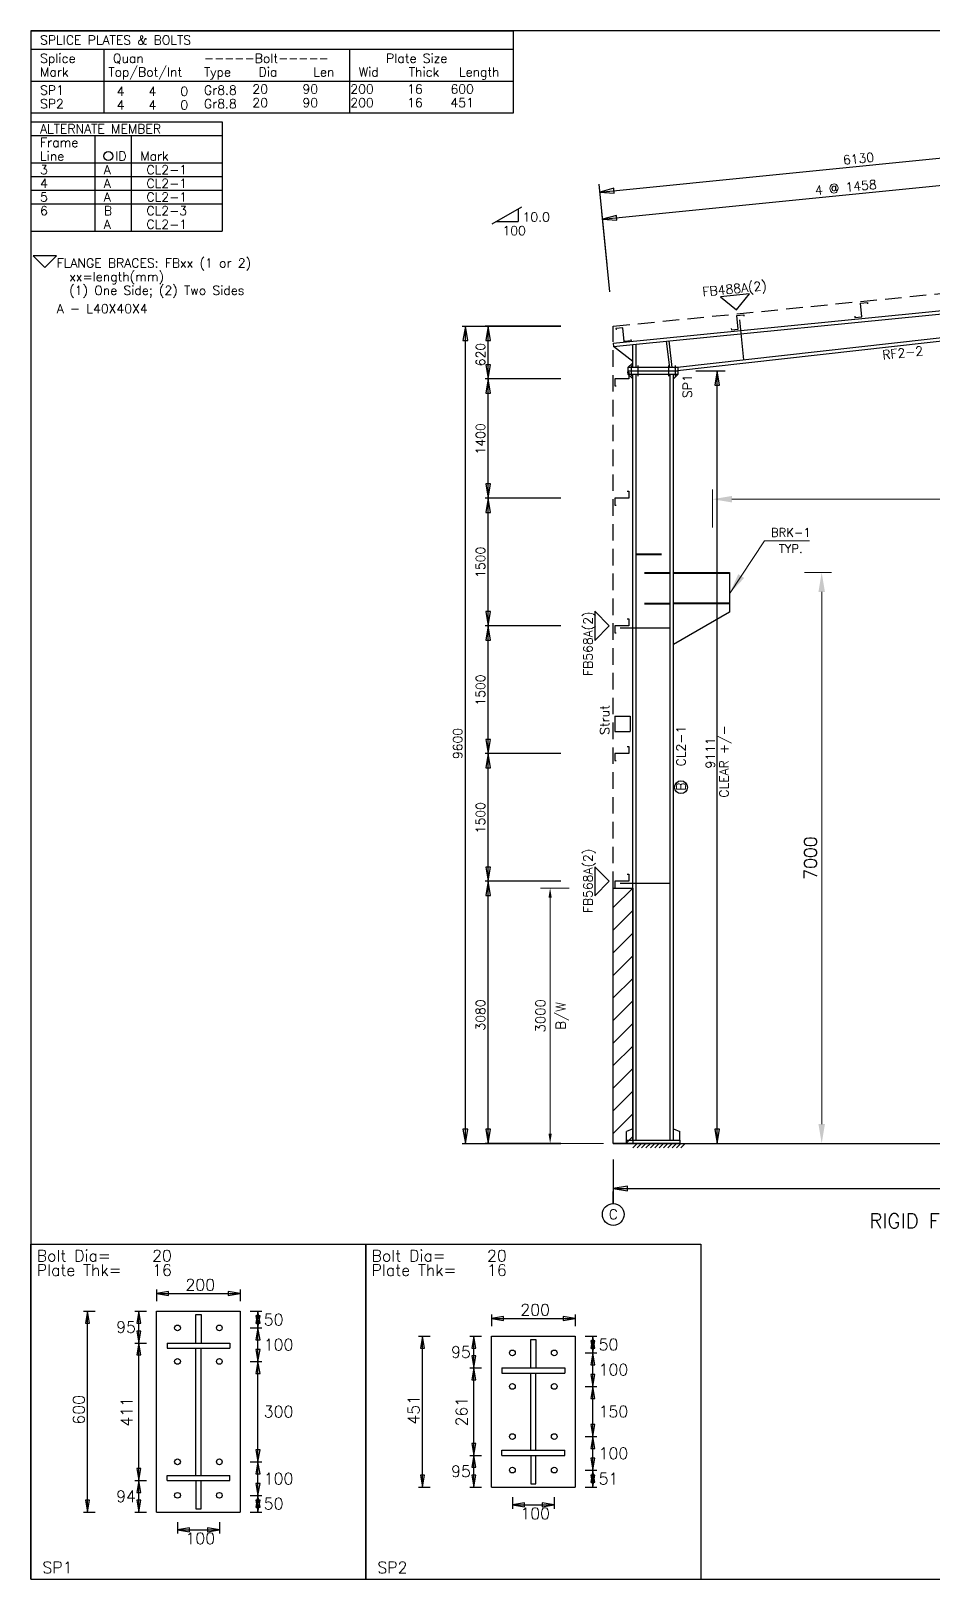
# Model space of a CAD drawing. Extents: x 0 to 25715, y 0 to 18184.
# Drawn here: x 0 to 10580, y 0 to 18184 of the extents above; entities that cross this region are included whole.
import ezdxf
from ezdxf.enums import TextEntityAlignment as Align

# ---------------------------------------------------------------- set-up
doc = ezdxf.new("R2010")
doc.units = 0
doc.header["$MEASUREMENT"] = 0
doc.linetypes.add('CONTIN', pattern=[0])
doc.linetypes.add('DASHED', pattern=[291.58, 194.39, -97.19])
doc.layers.get('0').update_dxf_attribs({"linetype": 'CONTIN'})
doc.layers.get('Defpoints').update_dxf_attribs({"linetype": 'CONTINUOUS'})
for name, color, linetype in [('1', 7, 'CONTIN'), ('10', 10, 'CONTIN'), ('11', 7, 'CONTIN'), ('12', 6, 'CONTIN'), ('13', 1, 'CONTIN'), ('14', 7, 'CONTIN'), ('15', 7, 'CONTIN'), ('2', 6, 'CONTIN'), ('22', 7, 'CONTIN'), ('26', 7, 'CONTIN'), ('3', 7, 'CONTIN'), ('5', 5, 'DASHED')]:
    doc.layers.add(name, color=color, linetype=linetype)
doc.styles.add('SIMPLEX', font='SIMPLEX')
doc.dimstyles.new('FOR D', dxfattribs={"dimscale": 114, "dimtxt": 2, "dimasz": 2, "dimexe": 1, "dimexo": 1, "dimgap": 1, "dimtad": 1, "dimdec": 0, "dimzin": 0, "dimdsep": 46, "dimtxsty": 'SIMPLEX', "dimcen": 1, "dimclrd": 6, "dimclre": 6, "dimclrt": 7, "dimadec": 0, "dimazin": 0, "dimtfac": 1, "dimtdec": 0, "dimtofl": 0, "dimtmove": 0, "dimatfit": 3, "dimfxl": 1, "dimtolj": 1, "dimtzin": 0, "dimlwd": 0, "dimlwe": 0, "dimarcsym": 1})
doc.dimstyles.new('FOR PLAN', dxfattribs={"dimscale": 115, "dimtxt": 2, "dimasz": 2, "dimexe": 1.5, "dimexo": 0.75, "dimgap": 0.9, "dimtad": 1, "dimdec": 0, "dimzin": 0, "dimdsep": 46, "dimtxsty": 'SIMPLEX', "dimcen": 0.09, "dimclrd": 6, "dimclre": 6, "dimclrt": 7, "dimadec": 0, "dimazin": 0, "dimtfac": 1, "dimtdec": 0, "dimtmove": 0, "dimatfit": 3, "dimfxl": 1, "dimtolj": 1, "dimtzin": 0, "dimlwd": 0, "dimlwe": 0, "dimarcsym": 0})

# ---------------------------------------------------------------- blocks, each defined once
blk = doc.blocks.new('ARROWF')
for p, q in [((0, 0), (-167, 28)), ((-167, 28), (-167, -28)), ((-167, -28), (0, 0))]:
    blk.add_line(p, q)
blk = doc.blocks.new('EPBLK1')
for p, q in [((0, 0), (0, 1555.11536)), ((0, 1555.11536), (1555.11536, 1555.11536)), ((1555.11536, 1555.11536), (1555.11536, 0)), ((583.168274, 311.023071), (583.168274, 1244.09229)), ((583.168274, 1244.09229), (971.947083, 1244.09229)), ((765.408325, 1096.35632), (765.408325, 1228.29224)), ((765.408325, 1228.29224), (789.707031, 1228.29224)), ((789.707031, 1228.29224), (789.707031, 1096.35632)), ((971.947083, 1244.09229), (971.947083, 311.023071)), ((631.765625, 1096.35632), (923.349731, 1096.35632)), ((631.765625, 1096.35632), (631.765625, 1072.05762)), ((923.349731, 1096.35632), (923.349731, 1072.05762)), ((631.765625, 1072.05762), (923.349731, 1072.05762)), ((765.408325, 481.502594), (765.408325, 1072.05762)), ((789.707031, 481.502594), (789.707031, 1072.05762)), ((631.765625, 481.502594), (923.349731, 481.502594)), ((631.765625, 457.203918), (631.765625, 481.502594)), ((631.765625, 457.203918), (923.349731, 457.203918)), ((765.408325, 457.203918), (765.408325, 326.823059)), ((789.707031, 326.823059), (789.707031, 457.203918)), ((923.349731, 457.203918), (923.349731, 481.502594)), ((583.168274, 311.023071), (971.947083, 311.023071)), ((765.408325, 326.823059), (789.707031, 326.823059)), ((0, 0), (1555.11536, 0))]:
    blk.add_line(p, q)
for centre in [(680.363037, 1166.33655), (874.75238, 1166.33655), (680.363037, 1010.82489), (874.75238, 1010.82489), (680.363037, 544.290344), (874.75238, 544.290344), (680.363037, 388.778839), (874.75238, 388.778839)]:
    blk.add_circle(centre, 13.364273)
at = {"layer": '2'}
for p, q in [((583.168274, 1344.20276), (583.168274, 1290.74573)), ((583.168274, 1326.38379), (971.947083, 1326.38379)), ((971.947083, 1344.20276), (971.947083, 1290.74573)), ((244.606674, 1244.09229), (298.063782, 1244.09229)), ((262.42572, 311.023071), (262.42572, 1244.09229)), ((483.05777, 1244.09229), (536.514832, 1244.09229)), ((500.87677, 1096.35632), (500.87677, 1244.09229)), ((1018.60059, 1244.09229), (1072.05762, 1244.09229)), ((1054.23853, 1166.33655), (1054.23853, 1244.09229)), ((1018.60059, 1166.33655), (1072.05762, 1166.33655)), ((1018.60059, 1166.33655), (1072.05762, 1166.33655)), ((1054.23853, 1010.82489), (1054.23853, 1166.33655)), ((483.05777, 1096.35632), (536.514832, 1096.35632)), ((483.05777, 1096.35632), (536.514832, 1096.35632)), ((500.87677, 457.203857), (500.87677, 1096.35632)), ((1018.60059, 1010.82489), (1072.05762, 1010.82489)), ((1018.60059, 1010.82489), (1072.05762, 1010.82489)), ((1054.23853, 544.290344), (1054.23853, 1010.82489)), ((1018.60059, 544.290344), (1072.05762, 544.290344)), ((1018.60059, 544.290344), (1072.05762, 544.290344)), ((1054.23853, 388.778839), (1054.23853, 544.290344)), ((483.05777, 457.203857), (536.514832, 457.203857)), ((483.05777, 457.203857), (536.514832, 457.203857)), ((500.87677, 311.023071), (500.87677, 457.203857)), ((1018.60059, 388.778839), (1072.05762, 388.778839)), ((1018.60059, 388.778839), (1072.05762, 388.778839)), ((1054.23853, 311.023071), (1054.23853, 388.778839)), ((244.606674, 311.023071), (298.063782, 311.023071)), ((483.05777, 311.023071), (536.514832, 311.023071)), ((1018.60059, 311.023071), (1072.05762, 311.023071)), ((680.363037, 264.369629), (680.363037, 210.912506)), ((680.363037, 228.731552), (874.752319, 228.731552)), ((874.752319, 264.369629), (874.752319, 210.912506))]:
    blk.add_line(p, q, dxfattribs=at)
at = {"layer": '2', "xscale": 0.333, "yscale": 0.333, "zscale": 0.333}
for p, rotation in [((583.168274, 1326.38379), 180), ((262.42572, 1244.09229), 90), ((500.87677, 1244.09229), 89.99998470000001), ((1054.23853, 1244.09229), 89.99998470000001), ((500.87677, 1096.35632), 270), ((1054.23853, 1166.33655), 89.99998470000001), ((1054.23853, 1166.33655), 270), ((500.87677, 1096.35632), 89.99998470000001), ((1054.23853, 1010.82489), 89.99998470000001), ((1054.23853, 1010.82489), 270), ((1054.23853, 544.290344), 270), ((500.87677, 457.203857), 270), ((1054.23853, 544.290344), 89.99998470000001), ((500.87677, 457.203857), 89.99998470000001), ((1054.23853, 388.778839), 270), ((262.42572, 311.023071), 270), ((500.87677, 311.023071), 270), ((1054.23853, 388.778839), 89.99998470000001), ((1054.23853, 311.023071), 270), ((680.363037, 228.731552), 180)]:
    blk.add_blockref('ARROWF', p, dxfattribs=dict(at, rotation=rotation))
for p in [(971.947083, 1326.38379), (874.752319, 228.731552)]:
    blk.add_blockref('ARROWF', p, dxfattribs=at)
at = {"layer": '11', "style": 'SIMPLEX'}
for s, p in [('Bolt Dia=', (26.728546, 1474.92981)), ('20', (562.569458, 1474.92981)), ('Plate Thk=', (26.728546, 1408.10828)), ('16', (562.569458, 1408.10828)), ('200', (717.418396, 1339.74805)), ('50', (1080.96704, 1178.48584)), ('100', (1080.96704, 1061.85217)), ('300', (1080.96704, 750.829102)), ('100', (1080.96704, 439.80603)), ('50', (1080.96704, 323.172394)), ('100', (717.418396, 161.910187)), ('SP1', (53.457092, 26.728546))]:
    blk.add_text(s, height=53.4570923, dxfattribs=at).set_placement(p)
for s, p in [('95', (487.512543, 1170.22424)), ('94', (487.512543, 384.113464))]:
    blk.add_text(s, height=53.4570923, dxfattribs=at).set_placement(p, align=Align.MIDDLE_RIGHT)
blk.add_text('600', height=53.4570923, rotation=90, dxfattribs=at).set_placement((249.061447, 717.418396))
blk.add_text('411', height=53.4570923, rotation=90, dxfattribs=at).set_placement((487.512543, 776.78009), align=Align.BOTTOM_CENTER)
blk = doc.blocks.new('EPBLK2')
for p, q in [((0, 0), (0, 1555.11536)), ((0, 1555.11536), (1555.11536, 1555.11536)), ((1555.11536, 1555.11536), (1555.11536, 0)), ((583.168274, 426.933624), (583.168274, 1128.18164)), ((583.168274, 1128.18164), (971.947083, 1128.18164)), ((765.408325, 980.492371), (765.408325, 1112.38171)), ((765.408325, 1112.38171), (789.707031, 1112.38171)), ((789.707031, 1112.38171), (789.707031, 980.492371)), ((971.947083, 1128.18164), (971.947083, 426.933624)), ((631.765625, 980.492371), (923.349731, 980.492371)), ((631.765625, 980.492371), (631.765625, 956.193665)), ((631.765625, 956.193665), (923.349731, 956.193665)), ((765.408325, 598.92157), (765.408325, 956.193665)), ((789.707031, 598.92157), (789.707031, 956.193665)), ((923.349731, 980.492371), (923.349731, 956.193665)), ((631.765625, 598.92157), (923.349731, 598.92157)), ((631.765625, 574.622925), (631.765625, 598.92157)), ((923.349731, 574.622925), (923.349731, 598.92157)), ((631.765625, 574.622925), (923.349731, 574.622925)), ((765.408325, 574.622803), (765.408325, 442.733582)), ((789.707031, 442.733582), (789.707031, 574.622803)), ((765.408325, 442.733582), (789.707031, 442.733582)), ((583.168274, 426.933624), (971.947083, 426.933624)), ((0, 0), (1555.11536, 0))]:
    blk.add_line(p, q)
for centre in [(680.363037, 1050.42603), (874.75238, 1050.42603), (680.363037, 894.914429), (874.75238, 894.914429), (680.363037, 661.647156), (874.75238, 661.647156), (680.363037, 506.13562), (874.75238, 506.13562)]:
    blk.add_circle(centre, 13.364273)
at = {"layer": '2'}
for p, q in [((583.168274, 1228.29224), (583.168274, 1174.83521)), ((971.947083, 1228.29224), (971.947083, 1174.83521)), ((583.168274, 1210.47314), (971.947083, 1210.47314)), ((244.606674, 1128.18164), (298.063782, 1128.18164)), ((262.42572, 426.933624), (262.42572, 1128.18164)), ((483.05777, 1128.18164), (536.514832, 1128.18164)), ((500.87677, 980.492493), (500.87677, 1128.18164)), ((1018.60059, 1128.18164), (1072.05762, 1128.18164)), ((1054.23853, 1050.42603), (1054.23853, 1128.18164)), ((1018.60059, 1050.42603), (1072.05762, 1050.42603)), ((1018.60059, 1050.42603), (1072.05762, 1050.42603)), ((1054.23853, 894.914429), (1054.23853, 1050.42603)), ((483.05777, 980.492493), (536.514832, 980.492493)), ((483.05777, 980.492493), (536.514832, 980.492493)), ((500.87677, 574.622864), (500.87677, 980.492493)), ((1018.60059, 894.914429), (1072.05762, 894.914429)), ((1018.60059, 894.914429), (1072.05762, 894.914429)), ((1054.23853, 661.647156), (1054.23853, 894.914429)), ((1018.60059, 661.647156), (1072.05762, 661.647156)), ((1018.60059, 661.647156), (1072.05762, 661.647156)), ((1054.23853, 506.13562), (1054.23853, 661.647156)), ((483.05777, 574.622864), (536.514832, 574.622864)), ((483.05777, 574.622864), (536.514832, 574.622864)), ((500.87677, 426.933624), (500.87677, 574.622864)), ((1018.60059, 506.13562), (1072.05762, 506.13562)), ((1018.60059, 506.13562), (1072.05762, 506.13562)), ((1054.23853, 426.933624), (1054.23853, 506.13562)), ((244.606674, 426.933624), (298.063782, 426.933624)), ((483.05777, 426.933624), (536.514832, 426.933624)), ((680.363037, 380.280182), (680.363037, 326.823059)), ((874.752319, 380.280182), (874.752319, 326.823059)), ((1018.60059, 426.933624), (1072.05762, 426.933624)), ((680.363037, 344.64212), (874.752319, 344.64212))]:
    blk.add_line(p, q, dxfattribs=at)
at = {"layer": '2', "xscale": 0.333, "yscale": 0.333, "zscale": 0.333}
for p, rotation in [((583.168274, 1210.47314), 180), ((262.42572, 1128.18164), 90), ((500.87677, 1128.18164), 89.99998470000001), ((1054.23853, 1128.18164), 89.99998470000001), ((1054.23853, 1050.42603), 270), ((500.87677, 980.492493), 270), ((1054.23853, 1050.42603), 89.99998470000001), ((500.87677, 980.492493), 89.99998470000001), ((1054.23853, 894.914429), 270), ((1054.23853, 894.914429), 89.99998470000001), ((1054.23853, 661.647156), 89.99998470000001), ((1054.23853, 661.647156), 270), ((500.87677, 574.622864), 270), ((500.87677, 574.622864), 89.99998470000001), ((1054.23853, 506.13562), 89.99998470000001), ((1054.23853, 506.13562), 270), ((262.42572, 426.933624), 270), ((500.87677, 426.933624), 270), ((1054.23853, 426.933624), 270), ((680.363037, 344.64212), 180)]:
    blk.add_blockref('ARROWF', p, dxfattribs=dict(at, rotation=rotation))
for p in [(971.947083, 1210.47314), (874.752319, 344.64212)]:
    blk.add_blockref('ARROWF', p, dxfattribs=at)
at = {"layer": '11', "style": 'SIMPLEX'}
for s, p in [('Bolt Dia=', (26.728546, 1474.92981)), ('20', (562.569458, 1474.92981)), ('Plate Thk=', (26.728546, 1408.10828)), ('16', (562.569458, 1408.10828)), ('200', (717.418396, 1223.83752)), ('50', (1080.96704, 1062.57532)), ('100', (1080.96704, 945.941772)), ('150', (1080.96704, 751.552246)), ('100', (1080.96704, 557.162842)), ('51', (1080.96704, 439.80603)), ('100', (717.418396, 277.82074)), ('SP2', (53.457092, 26.728546))]:
    blk.add_text(s, height=53.4570923, dxfattribs=at).set_placement(p)
for p in [(487.512543, 1054.33704), (487.512543, 500.778229)]:
    blk.add_text('95', height=53.4570923, dxfattribs=at).set_placement(p, align=Align.MIDDLE_RIGHT)
blk.add_text('451', height=53.4570923, rotation=90, dxfattribs=at).set_placement((249.061447, 717.418396))
blk.add_text('261', height=53.4570923, rotation=90, dxfattribs=at).set_placement((487.512543, 777.557678), align=Align.BOTTOM_CENTER)
blk = doc.blocks.new('RF2BLT1', base_point=(0, 22.86))
at = {"layer": '3'}
for p, q in [((0, 22.86), (134.62, 22.86)), ((0, 22.86), (0, 0)), ((134.62, 0), (134.62, 22.86)), ((0, 17.78), (134.62, 17.78)), ((20.32, 17.78), (20.32, 0)), ((88.9, 17.78), (88.9, 0)), ((0, 8.89), (134.62, 8.89)), ((0, 0), (134.62, 0)), ((0, 0), (134.62, 0))]:
    blk.add_line(p, q, dxfattribs=at)
at = {"layer": '1', "style": 'SIMPLEX'}
for s, p in [('SPLICE PLATES & BOLTS', (2.54, 19.05)), ('Splice', (2.54, 13.97)), ('Top/Bot/Int', (21.59, 10.16)), ('Quan', (22.86, 13.97)), ('-----Bolt-----', (48.26, 13.97)), ('Plate Size', (99.06, 13.97)), ('Mark', (2.54, 10.16)), ('Type', (48.26, 10.16)), ('Dia', (63.5, 10.16)), ('Len', (78.74, 10.16)), ('Wid', (91.44, 10.16)), ('Thick', (105.41, 10.16)), ('Length', (119.38, 10.16)), ('SP1', (2.54, 5.08)), ('   4', (18.23, 4.75)), ('   4', (27.12, 4.75)), ('   0', (36.01, 4.75)), ('Gr8.8', (48.26, 5.08)), ('        20', (46.62, 5.37)), ('        90', (60.59, 5.37)), ('       200', (75.83, 5.37)), ('        16', (89.8, 5.37)), ('       600', (103.77, 5.37)), ('SP2', (2.54, 1.27)), ('   4', (18.23, 0.94)), ('   4', (27.12, 0.94)), ('   0', (36.01, 0.94)), ('Gr8.8', (48.26, 1.27)), ('        20', (46.62, 1.56)), ('        90', (60.59, 1.56)), ('       200', (75.83, 1.56)), ('        16', (89.8, 1.56)), ('       451', (103.77, 1.56))]:
    blk.add_text(s, height=2.54, dxfattribs=at).set_placement(p)
blk = doc.blocks.new('RF2ID')
for p, q in [((0, 0), (2245.19775, 0)), ((0, 0), (0, -1282.9703)), ((2245.19775, 0), (2245.19775, -1282.9703)), ((0, -160.37128), (2245.19775, -160.37128)), ((0, -160.37128), (2245.19775, -160.37128)), ((748.399292, -160.37128), (748.399292, -1282.9703)), ((1176.05603, -160.37128), (1176.05603, -1282.9703)), ((0, -481.11383), (2245.19775, -481.11383)), ((0, -481.11383), (2245.19775, -481.11383)), ((0, -641.48511), (2245.19775, -641.48511)), ((0, -801.85638), (2245.19775, -801.85638)), ((0, -962.22766), (2245.19775, -962.22766)), ((0, -1282.9703), (2245.19775, -1282.9703)), ((0, -1282.9703), (2245.19775, -1282.9703)), ((0, -1282.9703), (2245.19775, -1282.9703))]:
    blk.add_line(p, q)
at = {"layer": '14'}
blk.add_circle((908.770569, -400.92819), 53.457092, dxfattribs=at)
at = {"layer": '14', "style": 'SIMPLEX'}
for s, p in [('ALTERNATE MEMBER', (106.914185, -133.64273)), ('Frame', (106.914185, -294.01401)), ('Line', (106.914185, -454.38528)), ('ID', (988.956177, -454.38528)), ('Mark', (1282.97021, -454.38528))]:
    blk.add_text(s, height=106.914185, dxfattribs=at).set_placement(p)
at = {"layer": '26', "style": 'SIMPLEX'}
for s, p in [('3', (106.914185, -614.75653)), ('A', (855.313477, -614.75653)), (' CL2-1', (1282.97021, -614.75653)), ('4', (106.914185, -775.12787)), ('A', (855.313477, -775.12787)), (' CL2-1', (1282.97021, -775.12787)), ('5', (106.914185, -935.49921)), ('A', (855.313477, -935.49921)), (' CL2-1', (1282.97021, -935.49921)), ('6', (106.914185, -1095.8705)), ('B', (855.313477, -1095.8705)), (' CL2-3', (1282.97021, -1095.8705)), ('A', (855.313477, -1256.2418)), (' CL2-1', (1282.97021, -1256.2418))]:
    blk.add_text(s, height=106.914185, dxfattribs=at).set_placement(p)
blk = doc.blocks.new('MARKER')
for p, q in [((171.062698, 171.062698), (-171.0627, 171.062698)), ((-171.0627, 171.062698), (0, 0)), ((0, 0), (171.062698, 171.062698))]:
    blk.add_line(p, q)
blk = doc.blocks.new('RF2FBR')
at = {"xscale": 0.8, "yscale": 0.8, "zscale": 0.8}
blk.add_blockref('MARKER', (163.578705, -320.74255), dxfattribs=at)
at = {"layer": '14', "style": 'SIMPLEX'}
for s, p in [('FLANGE BRACES: FBxx (1 or 2)', (302.567139, -320.74255)), ('  xx=length(mm)', (302.567139, -481.11383)), ('  (1) One Side; (2) Two Sides', (302.567139, -641.48511)), ('A - L40X40X4', (302.567139, -855.31342))]:
    blk.add_text(s, height=106.914185, dxfattribs=at).set_placement(p)
blk = doc.blocks.new('ZCOL')
for p, q in [((10.2, 0), (0, 0)), ((0, 0), (0, -25.4)), ((10.2, -2.5), (10.2, 0)), ((-10.2, -25.4), (-10.2, -22.9)), ((0, -25.4), (-10.2, -25.4))]:
    blk.add_line(p, q)
blk = doc.blocks.new('*D36')
at = {"color": 6, "linetype": 'Continuous', "lineweight": 0}
for p, q in [((6318, 8116), (5982, 8116)), ((6096, 8002), (6096, 5230)), ((6723, 5116), (5982, 5116))]:
    blk.add_line(p, q, dxfattribs=at)
at = {"color": 6, "linetype": 'Continuous'}
for points in [[(6115, 8002), (6077, 8002), (6096, 8116)], [(6077, 5230), (6115, 5230), (6096, 5116)]]:
    blk.add_solid(points, dxfattribs=at)
at = {"layer": 'Defpoints', "color": 0, "linetype": 'Continuous'}
for p in [(6432, 8116), (6096, 5116), (6837, 5116)]:
    blk.add_point(p, dxfattribs=at)
at = {"color": 7, "linetype": 'Continuous', "char_height": 114, "attachment_point": 5, "rotation": 90, "style": 'SIMPLEX'}
for s, insert in [('\\A1;3000 ', (5982, 6616)), ('B/W', (6240, 6616))]:
    blk.add_mtext(s, dxfattribs=dict(at, insert=insert))
blk = doc.blocks.new('*D38')
at = {"color": 6, "linetype": 'Continuous', "lineweight": 0}
for p, q in [((8002, 12350), (8002, 12798)), ((17873, 12350), (17873, 12798)), ((8230, 12684), (17645, 12684))]:
    blk.add_line(p, q, dxfattribs=at)
at = {"color": 6, "linetype": 'Continuous'}
for points in [[(8230, 12722), (8230, 12646), (8002, 12684)], [(17645, 12646), (17645, 12722), (17873, 12684)]]:
    blk.add_solid(points, dxfattribs=at)
at = {"layer": 'Defpoints', "color": 0, "linetype": 'Continuous'}
for p in [(17873, 12684), (8002, 12236), (17873, 12236)]:
    blk.add_point(p, dxfattribs=at)
at = {"color": 7, "linetype": 'Continuous', "insert": (12937, 12828), "char_height": 114, "attachment_point": 5, "style": 'SIMPLEX'}
blk.add_mtext('\\A1;17600 CRANE SPAN +/-(FUTURE PROVISION)', dxfattribs=at)
blk = doc.blocks.new('*D40')
at = {"color": 6, "linetype": 'Continuous', "lineweight": 0}
for p, q in [((9081, 11822), (9399, 11822)), ((9285, 11594), (9285, 5344)), ((9215, 5116), (9399, 5116))]:
    blk.add_line(p, q, dxfattribs=at)
at = {"color": 6, "linetype": 'Continuous'}
for points in [[(9323, 11594), (9247, 11594), (9285, 11822)], [(9247, 5344), (9323, 5344), (9285, 5116)]]:
    blk.add_solid(points, dxfattribs=at)
at = {"layer": 'Defpoints', "color": 0, "linetype": 'Continuous'}
for p in [(8967, 11822), (9101, 5116), (9285, 5116)]:
    blk.add_point(p, dxfattribs=at)
at = {"color": 7, "linetype": 'Continuous', "insert": (9154, 8469), "char_height": 148.2, "attachment_point": 5, "rotation": 90, "style": 'SIMPLEX'}
blk.add_mtext('\\A1;7000', dxfattribs=at)

msp = doc.modelspace()

# ---------------------------------------------------------------- hatches: boundary and pattern name
at = {"linetype": 'Continuous'}
h = msp.add_hatch(dxfattribs=at)
h.set_pattern_fill('ANSI31', color=1, scale=1500)
h.set_pattern_definition([(45, (-419.6, -165.93), (-132.5825, 132.5825), [])])
h.paths.add_polyline_path([(18807.4, 8116), (18807.4, 5116), (19037.4, 5116), (19037.4, 8116)])
h.paths.add_polyline_path([(6837.4, 8116), (6837.4, 5116), (7067.4, 5116), (7067.4, 8116)])

# ---------------------------------------------------------------- linework, layer by layer
msp.add_lwpolyline([(6837.4, 8116), (7067.4, 8116), (7067.4, 5116), (6837.4, 5116)], close=True, dxfattribs=at)
at = {"layer": '1'}
for p, q in [((6837.4, 14515), (12899.3, 15121.2)), ((7105.5, 14503.5), (12899.3, 15082.9)), ((7556.3, 14229.9), (12899.3, 14831.2)), ((7556.3, 14191.6), (12899.3, 14792.9)), ((8318.1, 14792.3), (8365.3, 14320.9)), ((6837.4, 14515), (6841.2, 14477.1)), ((6841.2, 14477.1), (7105.5, 14503.5)), ((7067.4, 14300.3), (6841.2, 14477.1)), ((7067.4, 14229.9), (7067.4, 14499.7)), ((7105.5, 14229.9), (7105.5, 14503.5)), ((7463.7, 14539.4), (7489, 14542.4)), ((7501, 14229.6), (7463.7, 14539.4)), ((7489, 14542.4), (7526.2, 14232.7)), ((7600.8, 14229.9), (7010.3, 14229.9)), ((7010.3, 14229.9), (7010.3, 14153.7)), ((7010.3, 14191.8), (7600.8, 14191.8)), ((7048.4, 14255.3), (7048.4, 14128.3)), ((7124.6, 14255.3), (7124.6, 14128.3)), ((7486.5, 14255.3), (7486.5, 14128.3)), ((7562.7, 14255.3), (7562.7, 14128.3)), ((7600.8, 14153.7), (7600.8, 14229.9)), ((7010.3, 14153.7), (7600.8, 14153.7)), ((7067.4, 5154.1), (7067.4, 14153.7)), ((7105.5, 5154.1), (7105.5, 14153.7)), ((7505.5, 5154.1), (7505.5, 14153.7)), ((7543.6, 5154.1), (7543.6, 14153.7)), ((7105.5, 12042.2), (7405.5, 12042.2)), ((7105.5, 12042.2), (7405.5, 12042.2)), ((7105.5, 12036.2), (7405.5, 12036.2)), ((7105.5, 12036.2), (7405.5, 12036.2)), ((7205.5, 11822.2), (7505.5, 11822.2)), ((7205.5, 11822.2), (7505.5, 11822.2)), ((7543.6, 11822.2), (8201.6, 11822.2)), ((7543.6, 11822.2), (8201.6, 11822.2)), ((8201.6, 11822.2), (8201.6, 11456.2)), ((7205.5, 11816.2), (7505.5, 11816.2)), ((7205.5, 11816.2), (7505.5, 11816.2)), ((7543.6, 11814.2), (8201.6, 11814.2)), ((7543.6, 11814.2), (8201.6, 11814.2)), ((7205.5, 11462.2), (7505.5, 11462.2)), ((7205.5, 11462.2), (7505.5, 11462.2)), ((7205.5, 11456.2), (7505.5, 11456.2)), ((7205.5, 11456.2), (7505.5, 11456.2)), ((8201.6, 11464.2), (7543.6, 11464.2)), ((8201.6, 11464.2), (7543.6, 11464.2)), ((8201.6, 11456.2), (7543.6, 11456.2)), ((8201.6, 11456.2), (7543.6, 11456.2)), ((8201.6, 11456.2), (8201.6, 11356.2)), ((8201.6, 11356.2), (7543.6, 10976.3)), ((6917.9, 11172.7), (7505.5, 11172.7)), ((6917.9, 8172.7), (7505.5, 8172.7)), ((7067.4, 5287.9), (6991.2, 5255.7)), ((7543.6, 5287.9), (7619.8, 5255.7)), ((6991.2, 5154.1), (6991.2, 5255.7)), ((6991.2, 5116), (6991.2, 5154.1)), ((6991.2, 5154.1), (7619.8, 5154.1)), ((7619.8, 5116), (6991.2, 5116)), ((7067.4, 5154.1), (7543.6, 5154.1)), ((7619.8, 5154.1), (7619.8, 5255.7)), ((7619.8, 5154.1), (7619.8, 5116))]:
    msp.add_line(p, q, dxfattribs=at)
at = {"layer": '10'}
for p, q in [((6856.5, 10136.5), (6856.5, 9955.5)), ((6856.5, 10136.5), (7037.4, 10136.5)), ((7037.4, 10136.5), (7037.4, 9955.5)), ((6856.5, 9955.5), (7037.4, 9955.5))]:
    msp.add_line(p, q, dxfattribs=at)
at = {"layer": '12'}
for p, q in [((6796.9, 15121.1), (6702.5, 16065.1)), ((5064.8, 14716), (6223, 14716)), ((6223, 14716), (5332.1, 14716)), ((7808, 14191.6), (8150.1, 14191.6)), ((6223, 14096), (5332.1, 14096)), ((6223, 12696), (5332.1, 12696)), ((6223, 11196), (5332.1, 11196)), ((6223, 9696), (5332.1, 9696)), ((6223, 8196), (5332.1, 8196)), ((5064.8, 5116), (6223, 5116)), ((6223, 5116), (5332.1, 5116)), ((7808, 5116), (8150.1, 5116)), ((6837.4, 4929.4), (6837.4, 4501.7)), ((6837.4, 4822.5), (6837.4, 4411.2)), ((6837.4, 4411.2), (6837.4, 4553.1))]:
    msp.add_line(p, q, dxfattribs=at)
at = {"layer": '13'}
msp.add_circle((6837.4, 4282.9), 128.3, dxfattribs=at)
at = {"layer": '2'}
for p, q in [((6679.9, 16291.4), (12779.9, 16901.4)), ((6711.8, 15972.2), (12811.8, 16582.2)), ((6765, 15440.3), (6670.6, 16384.2)), ((5100.4, 5116), (5100.4, 14716)), ((5367.7, 5116), (5367.7, 14716)), ((8056.8, 5116), (8056.8, 14191.6)), ((6837.4, 5116), (19037.4, 5116)), ((7067.4, 5116), (7719.4, 5116)), ((7067.4, 5064.7), (7118.8, 5116)), ((7118.8, 5064.7), (7170.1, 5116)), ((7170.1, 5064.7), (7221.4, 5116)), ((7221.4, 5064.7), (7272.7, 5116)), ((7272.7, 5064.7), (7324, 5116)), ((7324, 5064.7), (7375.3, 5116)), ((7375.3, 5064.7), (7426.7, 5116)), ((7426.7, 5064.7), (7478, 5116)), ((7478, 5064.7), (7529.3, 5116)), ((7529.3, 5064.7), (7580.6, 5116)), ((7580.6, 5064.7), (7631.9, 5116)), ((7631.9, 5064.7), (7683.3, 5116)), ((6837.4, 4586.6), (19037.4, 4586.6))]:
    msp.add_line(p, q, dxfattribs=at)
at = {"layer": '22'}
for p, q in [((25714.5, 18183.8), (0, 18183.8)), ((0, 18183.8), (0, 0)), ((0, 0), (25714.5, 0))]:
    msp.add_line(p, q, dxfattribs=at)
at = {"layer": '3'}
for p, q in [((5415.5, 15918.9), (5763.6, 16119.9)), ((5719.2, 16094.3), (5719.2, 15944.6)), ((5459.9, 15944.6), (5719.2, 15944.6)), ((7010.3, 14229.9), (7067.4, 14287)), ((7010.3, 14153.7), (7067.4, 14096.5)), ((7600.8, 14153.7), (7543.6, 14096.5))]:
    msp.add_line(p, q, dxfattribs=at)
msp.add_circle((7632.7, 9301.1), 74.8, dxfattribs=at)
at = {"layer": '5'}
for p, q in [((6837.4, 14716), (12937.4, 15326)), ((6837.4, 8116), (6837.4, 14716))]:
    msp.add_line(p, q, dxfattribs=at)

# ---------------------------------------------------------------- block references
for name, p, xscale, yscale, zscale in [('RF2BLT1', (0, 18183.8), 42.09219739999999, 42.09219739999999, 42.09219739999999), ('EPBLK1', (0, 0), 2.528634113263013, 2.528634113263013, 2.528634113263013), ('EPBLK2', (3932.3, 0), 2.528634113263013, 2.528634113263013, 2.528634113263013)]:
    msp.add_blockref(name, p, dxfattribs=dict(xscale=xscale, yscale=yscale, zscale=zscale))
for name, p in [('RF2ID', (0, 17114.7)), ('RF2FBR', (0, 15724.8))]:
    msp.add_blockref(name, p)
at = {"layer": '10'}
for p, xscale, yscale, zscale, rotation in [((9756.2, 14826), -8, -6.374015799999999, -6.374015799999999, 5.710592720000001), ((8305.8, 14681), -8, -6.374015799999999, -6.374015799999999, 5.710592720000001), ((6965.3, 14536.7), 8, -6.3740077, -6.3740077, 5.71059272), ((7018.4, 14096), 8, -6.374015799999999, -6.374015799999999, 89.99998470000001), ((7018.4, 12696), 8, -6.374015799999999, -6.374015799999999, 89.99998470000001), ((7018.4, 11196), 8, -6.374015799999999, -6.374015799999999, 89.99998470000001), ((7018.4, 9696), 8, -6.374015799999999, -6.374015799999999, 89.99998470000001), ((7018.4, 8196), 8, -6.374015799999999, -6.374015799999999, 89.99998470000001)]:
    msp.add_blockref('ZCOL', p, dxfattribs=dict(at, xscale=xscale, yscale=yscale, zscale=zscale, rotation=rotation))
at = {"layer": '2'}
for p, rotation in [((6679.9, 16291.4), 185.710587), ((6711.8, 15972.2), 185.710587), ((5100.4, 14716), 90), ((5367.7, 14716), 90), ((5367.7, 14096), 270), ((8056.8, 14191.6), 90), ((5367.7, 14096), 90), ((5367.7, 12696), 270), ((5367.7, 12696), 90), ((5367.7, 11196), 270), ((5367.7, 11196), 90), ((5367.7, 9696), 270), ((5367.7, 9696), 90), ((5367.7, 8196), 270), ((5367.7, 8196), 90), ((5100.4, 5116), 270), ((5367.7, 5116), 270), ((5367.7, 5116), 270), ((8056.8, 5116), 270), ((6837.4, 4586.6), 180)]:
    msp.add_blockref('ARROWF', p, dxfattribs=dict(at, rotation=rotation))
at = {"layer": '3'}
for p, rotation in [((8283.2, 14907.5), 5.71059272), ((6790.8, 11196), 89.99998470000001), ((6790.8, 8196), 89.99998470000001)]:
    msp.add_blockref('MARKER', p, dxfattribs=dict(at, rotation=rotation))

# ---------------------------------------------------------------- texts
at = {"color": 7, "linetype": 'ByBlock', "lineweight": 0, "char_height": 100, "attachment_point": 5, "style": 'SIMPLEX'}
for s, insert in [('\\A1;BRK-1', (8922.1, 12292.7)), ('\\A1;TYP.', (8922.1, 12103.5))]:
    msp.add_mtext(s, dxfattribs=dict(at, insert=insert))
at = {"layer": '11', "style": 'SIMPLEX'}
for s, rotation, p in [('6130', 5.71059, (9540.2, 16613.2)), ('4 @ 1458', 5.71059, (9210.1, 16257.9)), ('620', 90.00021, (5332.1, 14245.6)), ('1400', 90.00021, (5332.1, 13208.9)), ('1500', 90.00021, (5332.1, 11758.9)), ('1500', 90.00021, (5332.1, 10258.9)), ('CLEAR +/-', 90, (8190.5, 9178)), ('9600', 90.00021, (5064.8, 9630.9)), ('9111', 90, (8030.1, 9520.1)), ('1500', 90.00021, (5332.1, 8758.9)), ('3080', 90.00021, (5332.1, 6442.2))]:
    msp.add_text(s, height=106.91, rotation=rotation, dxfattribs=at).set_placement(p)
at = {"layer": '13', "style": 'SIMPLEX'}
msp.add_text('C', height=115.5, dxfattribs=at).set_placement((6837.4, 4282.9), align=Align.MIDDLE_CENTER)
at = {"layer": '15', "style": 'SIMPLEX'}
msp.add_text('RIGID FRAME ELEVATION: FRAME LINE 2  3  4  5  6', height=171.063, dxfattribs=at).set_placement((12857.2, 4121.1), align=Align.CENTER)
at = {"layer": '3', "style": 'SIMPLEX'}
for s, p in [('10.0', (5772.6, 15944.6)), ('100', (5536.1, 15784.2))]:
    msp.add_text(s, height=106.91, dxfattribs=at).set_placement(p)
for s, height, rotation, p in [('FB488A(2)', 106.91, 5.71059, (7891.2, 15066)), (' RF2-2', 106.91, 6.42105, (9930.4, 14315.3)), ('SP1', 106.91, 90, (7761.2, 13871.1)), ('FB568A(2)', 106.91, 89.99998, (6594.1, 10608)), ('Strut', 106.91, 89.99998, (6790.8, 9915.9)), (' CL2-1', 106.91, 89.99998, (7686.2, 9472.2)), ('B', 106.9, 89.99998, (7686.2, 9258.3)), ('FB568A(2)', 106.91, 89.99998, (6594.1, 7821.8))]:
    msp.add_text(s, height=height, rotation=rotation, dxfattribs=at).set_placement(p)

# ---------------------------------------------------------------- dimensions: what is measured, and where the dimension line sits
at = {"linetype": 'Continuous'}
dim = msp.add_linear_dim(base=(17873.2, 12684.2), p1=(8001.6, 12236.2), p2=(17873.2, 12236.2), text='17600 CRANE SPAN +/-(FUTURE PROVISION)', dimstyle='FOR D', override={"dimtxt": 1, "dimgap": 0.5, "dimtxsty": 'SIMPLEX'}, dxfattribs=at)
dim.commit()
dim.dimension.update_dxf_attribs({"geometry": '*D38', "text_midpoint": (12937.4, 12828.1)})
for base, p1, p2, text, override, picture, middle in [((9285.1, 5116), (8967.2, 11822.2), (9100.8, 5116), '7000', {"dimtxt": 1.3, "dimgap": 0.5, "dimtxsty": 'SIMPLEX'}, '*D40', (9154, 8469.1)), ((6096, 5116), (6432.1, 8116), (6837.4, 5116), '<> \\XB/W', {"dimtxt": 1, "dimasz": 1, "dimgap": 0.5, "dimtxsty": 'SIMPLEX'}, '*D36', (6096, 6616))]:
    dim = msp.add_linear_dim(base=base, p1=p1, p2=p2, angle=90, text=text, dimstyle='FOR D', override=override, dxfattribs=at)
    dim.commit()
    dim.dimension.update_dxf_attribs({"geometry": picture, "text_midpoint": middle})

# ---------------------------------------------------------------- leaders
at = {"linetype": 'ByBlock', "lineweight": 0}
msp.add_leader([(8201.6, 11572.5), (8613.4, 12193.8), (9142.6, 12193.8)], dimstyle='FOR PLAN', override={"dimscale": 250, "dimasz": 1}, dxfattribs=at)

doc.saveas('drawing.dxf')
